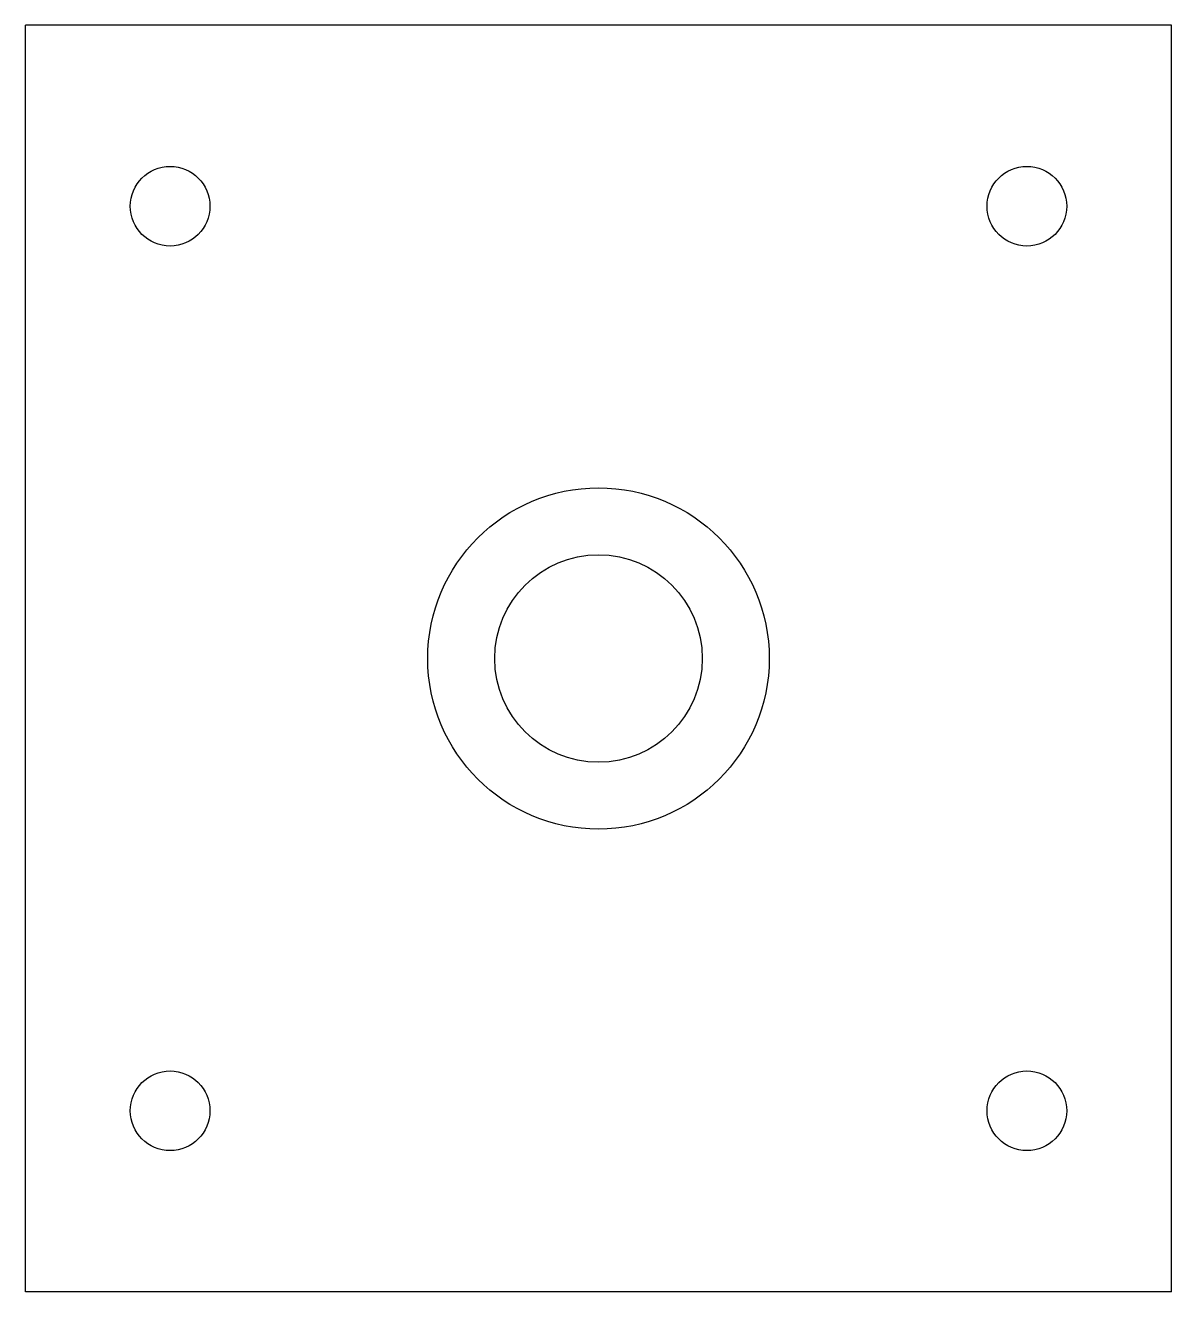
# Model space of a CAD drawing. Header units: millimetres. Extents: x 272 to 368, y 330 to 434.
import ezdxf

# ---------------------------------------------------------------- set-up
doc = ezdxf.new("R2010")
doc.units = ezdxf.units.MM
doc.layers.add('Projection', color=7, linetype='CONTINUOUS')

msp = doc.modelspace()

# ---------------------------------------------------------------- linework, layer by layer
at = {"layer": 'Projection'}
for p, q in [((367.5, 434.5), (272.5, 434.5)), ((272.5, 329.5), (272.5, 434.5)), ((367.5, 329.5), (367.5, 434.5)), ((367.5, 329.5), (272.5, 329.5))]:
    msp.add_line(p, q, dxfattribs=at)
for centre, radius in [((284.5, 419.5), 3.3), ((355.5, 419.5), 3.3), ((320, 382), 14.15), ((320, 382), 8.6), ((284.5, 344.5), 3.3), ((355.5, 344.5), 3.3)]:
    msp.add_circle(centre, radius, dxfattribs=at)

doc.saveas('drawing.dxf')
